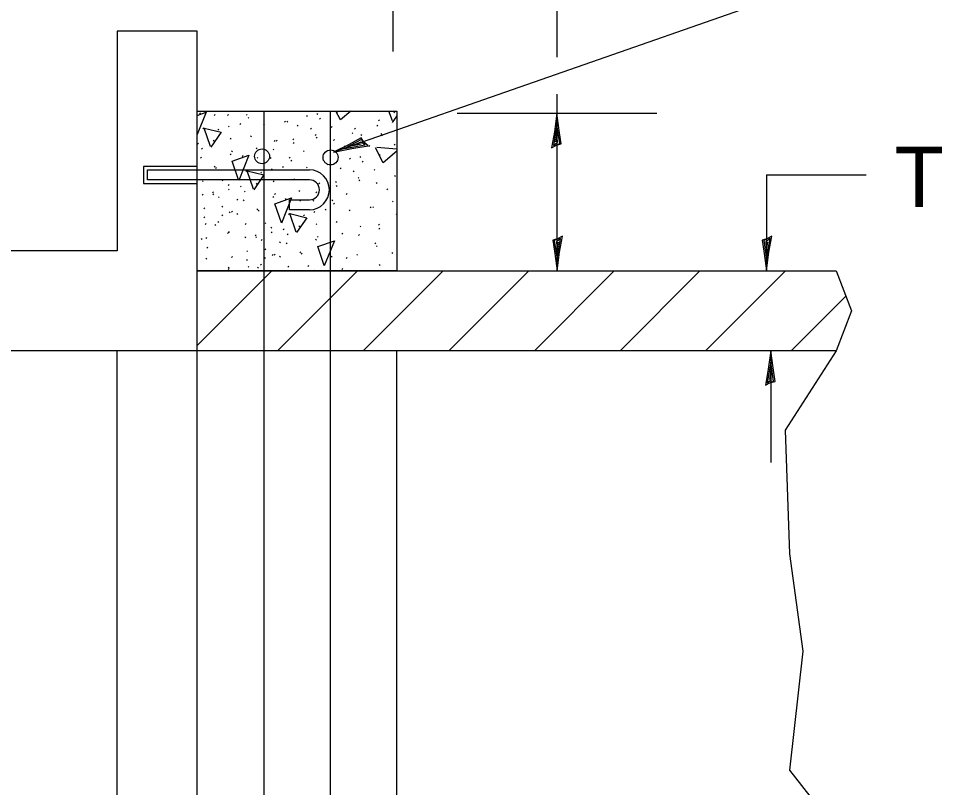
# Model space of a CAD drawing. Extents: x 0 to 2.83, y -0.1 to 1.83.
# Drawn here: x 0.5234 to 0.7807, y 1.3706 to 1.5823 of the extents above; entities that cross this region are included whole.
import ezdxf

# ---------------------------------------------------------------- set-up
doc = ezdxf.new("R2010")
doc.units = 0
for name, color, linetype in [('RD_Pr_Roadway_Dimensions', 7, 'Continuous'), ('RD_Pr_Roadway_Notes', 7, 'Continuous'), ('SH_General_Details', 7, 'Continuous')]:
    doc.layers.add(name, color=color, linetype=linetype)

msp = doc.modelspace()

# ---------------------------------------------------------------- linework, layer by layer
at = {"layer": 'RD_Pr_Roadway_Dimensions'}
for p, q in [((0.62648, 1.57328), (0.62648, 1.65078)), ((0.67162, 1.65078), (0.67162, 1.57172)), ((0.67162, 1.56153), (0.67162, 1.51284)), ((0.64412, 1.55624), (0.69912, 1.55624)), ((0.72929, 1.53931), (0.72929, 1.51284)), ((0.72929, 1.53931), (0.75679, 1.53931)), ((0.7305, 1.49084), (0.7305, 1.46))]:
    msp.add_line(p, q, dxfattribs=at)
for points in [[(0.6715, 1.54748), (0.6728, 1.54778), (0.67223, 1.55147), (0.67162, 1.55624), (0.67093, 1.55116), (0.67014, 1.5467), (0.6715, 1.54748), (0.67236, 1.54787), (0.67162, 1.55304), (0.67063, 1.54739), (0.67174, 1.54823), (0.67159, 1.5506), (0.67124, 1.54832)], [(0.67175, 1.52161), (0.67045, 1.52131), (0.67101, 1.51761), (0.67163, 1.51284), (0.67232, 1.51793), (0.67311, 1.52239), (0.67175, 1.52161), (0.67089, 1.52121), (0.67163, 1.51605), (0.67262, 1.5217), (0.67151, 1.52086), (0.67166, 1.51848), (0.67201, 1.52077)], [(0.72941, 1.52161), (0.72811, 1.52131), (0.72868, 1.51761), (0.72929, 1.51284), (0.72998, 1.51793), (0.73077, 1.52239), (0.72941, 1.52161), (0.72855, 1.52121), (0.72929, 1.51605), (0.73028, 1.5217), (0.72917, 1.52086), (0.72932, 1.51848), (0.72967, 1.52077)], [(0.73037, 1.48208), (0.73168, 1.48238), (0.73111, 1.48607), (0.7305, 1.49084), (0.7298, 1.48576), (0.72902, 1.4813), (0.73037, 1.48208), (0.73124, 1.48247), (0.7305, 1.48764), (0.7295, 1.48199), (0.73062, 1.48283), (0.73047, 1.4852), (0.73012, 1.48292)]]:
    msp.add_lwpolyline(points, dxfattribs=at)
at = {"layer": 'RD_Pr_Roadway_Notes'}
msp.add_line((0.78631, 1.60707), (0.61009, 1.54552), dxfattribs=at)
msp.add_lwpolyline([(0.61841, 1.54829), (0.6177, 1.54942), (0.61439, 1.54767), (0.61009, 1.54552), (0.61512, 1.54654), (0.61959, 1.54727), (0.61841, 1.54829), (0.61775, 1.54897), (0.61312, 1.54657), (0.61878, 1.5475), (0.61762, 1.54827), (0.61543, 1.54734), (0.6177, 1.54777)], dxfattribs=at)
at = {"layer": 'SH_General_Details'}
for p, q in [((0.57253, 1.57884), (0.55053, 1.57884)), ((0.55053, 1.57884), (0.55053, 1.51834)), ((0.57253, 1.55684), (0.57253, 1.57884)), ((0.57253, 1.55684), (0.57253, 1.55684)), ((0.57253, 1.51284), (0.57253, 1.55684)), ((0.57253, 1.55684), (0.62753, 1.55684)), ((0.5732, 1.55613), (0.57344, 1.55637)), ((0.57725, 1.55563), (0.57749, 1.55586)), ((0.5809, 1.55563), (0.58114, 1.55586)), ((0.58611, 1.55569), (0.58635, 1.55592)), ((0.58655, 1.55485), (0.58678, 1.55508)), ((0.59087, 1.55684), (0.59087, 1.55684)), ((0.59087, 1.55684), (0.59087, 1.29284)), ((0.60274, 1.55537), (0.60297, 1.55561)), ((0.60556, 1.5559), (0.60579, 1.55614)), ((0.60624, 1.55461), (0.60647, 1.55485)), ((0.6092, 1.55684), (0.6092, 1.55684)), ((0.6092, 1.55684), (0.6092, 1.29284)), ((0.61093, 1.55641), (0.61116, 1.55664)), ((0.62251, 1.55415), (0.62275, 1.55438)), ((0.62674, 1.55641), (0.62697, 1.55664)), ((0.62753, 1.55684), (0.62753, 1.51284)), ((0.62754, 1.55684), (0.62754, 1.55684)), ((0.57413, 1.55196), (0.57437, 1.55219)), ((0.57826, 1.55158), (0.57849, 1.55182)), ((0.58113, 1.55247), (0.58136, 1.5527)), ((0.5843, 1.55315), (0.58453, 1.55338)), ((0.59085, 1.55297), (0.59109, 1.55321)), ((0.59663, 1.55378), (0.59687, 1.55402)), ((0.59732, 1.5538), (0.59755, 1.55404)), ((0.60013, 1.55271), (0.60037, 1.55295)), ((0.60377, 1.55191), (0.60401, 1.55214)), ((0.60946, 1.5523), (0.60969, 1.55254)), ((0.61591, 1.55193), (0.61615, 1.55217)), ((0.62202, 1.55271), (0.62226, 1.55295)), ((0.58171, 1.54914), (0.58195, 1.54938)), ((0.58731, 1.54973), (0.58754, 1.54997)), ((0.60505, 1.55013), (0.60529, 1.55036)), ((0.60532, 1.54945), (0.60556, 1.54968)), ((0.61518, 1.55063), (0.61542, 1.55087)), ((0.6177, 1.55015), (0.61793, 1.55038)), ((0.62316, 1.55046), (0.62339, 1.5507)), ((0.62332, 1.5501), (0.62356, 1.55033)), ((0.57268, 1.54773), (0.57292, 1.54797)), ((0.57702, 1.54856), (0.57726, 1.5488)), ((0.58881, 1.54651), (0.58904, 1.54674)), ((0.59382, 1.54848), (0.59406, 1.54872)), ((0.59431, 1.54861), (0.59454, 1.54884)), ((0.59891, 1.54897), (0.59914, 1.54921)), ((0.59904, 1.54793), (0.59928, 1.54816)), ((0.61009, 1.54874), (0.61032, 1.54897)), ((0.61303, 1.54701), (0.61326, 1.54725)), ((0.61981, 1.54712), (0.62005, 1.54735)), ((0.62687, 1.54746), (0.6271, 1.5477)), ((0.57347, 1.5439), (0.57371, 1.54414)), ((0.57376, 1.54636), (0.57399, 1.54659)), ((0.58163, 1.54487), (0.58187, 1.5451)), ((0.58207, 1.54565), (0.5823, 1.54588)), ((0.58498, 1.54435), (0.58522, 1.54459)), ((0.59344, 1.54613), (0.59367, 1.54637)), ((0.5979, 1.5439), (0.59813, 1.54414)), ((0.60181, 1.54567), (0.60204, 1.5459)), ((0.61734, 1.54412), (0.61758, 1.54435)), ((0.62271, 1.54462), (0.62295, 1.54486)), ((0.57245, 1.5416), (0.55776, 1.5416)), ((0.55776, 1.5416), (0.55776, 1.53689)), ((0.57725, 1.54144), (0.57749, 1.54168)), ((0.58904, 1.54384), (0.58927, 1.54408)), ((0.59269, 1.54384), (0.59292, 1.54408)), ((0.59608, 1.54136), (0.59632, 1.5416)), ((0.59833, 1.54306), (0.59857, 1.5433)), ((0.60841, 1.542), (0.60865, 1.54223)), ((0.6091, 1.54202), (0.60934, 1.54226)), ((0.61452, 1.54359), (0.61476, 1.54383)), ((0.61802, 1.54283), (0.61826, 1.54306)), ((0.55884, 1.5379), (0.55884, 1.54065)), ((0.55884, 1.54065), (0.59245, 1.54065)), ((0.57763, 1.54107), (0.57786, 1.5413)), ((0.58592, 1.54017), (0.58615, 1.54041)), ((0.59004, 1.5398), (0.59028, 1.54004)), ((0.59245, 1.54065), (0.60345, 1.54065)), ((0.59291, 1.54068), (0.59315, 1.54092)), ((0.60264, 1.54119), (0.60287, 1.54142)), ((0.61192, 1.54093), (0.61216, 1.54116)), ((0.61556, 1.54012), (0.61579, 1.54036)), ((0.62124, 1.54052), (0.62148, 1.54076)), ((0.62697, 1.53885), (0.6272, 1.53908)), ((0.55776, 1.53689), (0.57245, 1.53689)), ((0.59245, 1.5379), (0.55884, 1.5379)), ((0.57398, 1.53742), (0.57422, 1.53765)), ((0.57945, 1.53762), (0.57969, 1.53786)), ((0.5811, 1.53637), (0.58134, 1.53661)), ((0.58881, 1.53678), (0.58904, 1.53701)), ((0.60345, 1.5379), (0.59245, 1.5379)), ((0.5935, 1.53736), (0.59373, 1.53759)), ((0.59909, 1.53795), (0.59933, 1.53818)), ((0.60561, 1.5367), (0.60584, 1.53693)), ((0.60609, 1.53682), (0.60633, 1.53706)), ((0.61069, 1.53719), (0.61093, 1.53742)), ((0.61083, 1.53614), (0.61106, 1.53638)), ((0.61684, 1.53834), (0.61707, 1.53858)), ((0.61711, 1.53766), (0.61734, 1.5379)), ((0.62187, 1.53695), (0.62211, 1.53719)), ((0.57395, 1.53374), (0.57418, 1.53397)), ((0.57678, 1.53432), (0.57701, 1.53455)), ((0.5769, 1.53379), (0.57713, 1.53403)), ((0.58113, 1.53513), (0.58137, 1.53536)), ((0.58447, 1.53595), (0.5847, 1.53618)), ((0.58554, 1.53457), (0.58578, 1.53481)), ((0.59385, 1.53386), (0.59409, 1.5341)), ((0.60059, 1.53472), (0.60083, 1.53496)), ((0.60522, 1.53435), (0.60546, 1.53458)), ((0.61359, 1.53388), (0.61383, 1.53412)), ((0.62481, 1.53523), (0.62505, 1.53546)), ((0.57839, 1.53301), (0.57862, 1.53324)), ((0.58351, 1.53235), (0.58374, 1.53259)), ((0.58526, 1.53212), (0.5855, 1.53235)), ((0.59342, 1.53308), (0.59365, 1.53332)), ((0.59677, 1.53256), (0.59701, 1.5328)), ((0.59795, 1.52965), (0.59795, 1.5324)), ((0.59795, 1.5324), (0.60345, 1.5324)), ((0.60082, 1.53206), (0.60106, 1.53229)), ((0.60447, 1.53206), (0.60471, 1.53229)), ((0.60968, 1.53212), (0.60992, 1.53235)), ((0.61012, 1.53128), (0.61035, 1.53151)), ((0.62631, 1.5318), (0.62654, 1.53204)), ((0.57441, 1.52993), (0.57465, 1.53016)), ((0.5794, 1.53041), (0.57963, 1.53065)), ((0.58143, 1.52885), (0.58166, 1.52909)), ((0.58199, 1.529), (0.58223, 1.52923)), ((0.58349, 1.52842), (0.58372, 1.52865)), ((0.58904, 1.52966), (0.58927, 1.52989)), ((0.58941, 1.52928), (0.58965, 1.52952)), ((0.60345, 1.52965), (0.59795, 1.52965)), ((0.6047, 1.5289), (0.60493, 1.52913)), ((0.60787, 1.52958), (0.6081, 1.52981)), ((0.61442, 1.5294), (0.61466, 1.52964)), ((0.6202, 1.53021), (0.62044, 1.53045)), ((0.62089, 1.53023), (0.62112, 1.53047)), ((0.5744, 1.5275), (0.57464, 1.52774)), ((0.57823, 1.52621), (0.57847, 1.52644)), ((0.57937, 1.52801), (0.5796, 1.52825)), ((0.59124, 1.52584), (0.59147, 1.52607)), ((0.5977, 1.52839), (0.59794, 1.52862)), ((0.60183, 1.52801), (0.60206, 1.52825)), ((0.61088, 1.52616), (0.61111, 1.5264)), ((0.57479, 1.5256), (0.57502, 1.52583)), ((0.57745, 1.52537), (0.57769, 1.5256)), ((0.58125, 1.52339), (0.58149, 1.52363)), ((0.58576, 1.52563), (0.586, 1.52587)), ((0.59289, 1.52459), (0.59312, 1.52483)), ((0.59292, 1.52334), (0.59316, 1.52358)), ((0.59625, 1.52416), (0.59649, 1.5244)), ((0.60059, 1.52499), (0.60083, 1.52523)), ((0.60528, 1.52557), (0.60552, 1.52581)), ((0.61739, 1.52491), (0.61763, 1.52515)), ((0.62248, 1.5254), (0.62271, 1.52564)), ((0.62261, 1.52436), (0.62285, 1.52459)), ((0.57369, 1.52153), (0.57393, 1.52176)), ((0.57499, 1.52175), (0.57523, 1.52198)), ((0.58092, 1.52312), (0.58115, 1.52335)), ((0.58573, 1.52195), (0.58597, 1.52219)), ((0.58856, 1.52253), (0.5888, 1.52277)), ((0.58868, 1.522), (0.58892, 1.52224)), ((0.59017, 1.52122), (0.59041, 1.52146)), ((0.59733, 1.52279), (0.59756, 1.52302)), ((0.6052, 1.5213), (0.60544, 1.52153)), ((0.60564, 1.52208), (0.60587, 1.52231)), ((0.61238, 1.52294), (0.61261, 1.52317)), ((0.61701, 1.52256), (0.61724, 1.5228)), ((0.57522, 1.51908), (0.57546, 1.51932)), ((0.5862, 1.51814), (0.58643, 1.51838)), ((0.59118, 1.51863), (0.59142, 1.51886)), ((0.59529, 1.52057), (0.59553, 1.5208)), ((0.59704, 1.52033), (0.59728, 1.52057)), ((0.62147, 1.52033), (0.6217, 1.52057)), ((0.6219, 1.51949), (0.62214, 1.51973)), ((0.55053, 1.51834), (0.27553, 1.51834)), ((0.57499, 1.51607), (0.57523, 1.51631)), ((0.58201, 1.51655), (0.58225, 1.51679)), ((0.58619, 1.51572), (0.58642, 1.51595)), ((0.59115, 1.51623), (0.59139, 1.51646)), ((0.59321, 1.51707), (0.59345, 1.51731)), ((0.59378, 1.51721), (0.59402, 1.51745)), ((0.59527, 1.51663), (0.59551, 1.51687)), ((0.60082, 1.51787), (0.60106, 1.51811)), ((0.6012, 1.5175), (0.60143, 1.51773)), ((0.60949, 1.5166), (0.60972, 1.51684)), ((0.61361, 1.51623), (0.61385, 1.51646)), ((0.61648, 1.51711), (0.61672, 1.51735)), ((0.62621, 1.51762), (0.62644, 1.51785)), ((0.58107, 1.51324), (0.58131, 1.51347)), ((0.58113, 1.51358), (0.58137, 1.51382)), ((0.58657, 1.51381), (0.58681, 1.51405)), ((0.58924, 1.51358), (0.58947, 1.51382)), ((0.59002, 1.51442), (0.59025, 1.51466)), ((0.59755, 1.51385), (0.59779, 1.51408)), ((0.60302, 1.51405), (0.60326, 1.51429)), ((0.61238, 1.51321), (0.61261, 1.51344)), ((0.62266, 1.51438), (0.6229, 1.51461)), ((0.57253, 1.51284), (0.66053, 1.51284)), ((0.57253, 1.49084), (0.57253, 1.51284)), ((0.62753, 1.51284), (0.57253, 1.51284)), ((0.66053, 1.51284), (0.74853, 1.51284)), ((0.57253, 1.49084), (0.27553, 1.49084)), ((0.55053, 1.35884), (0.55053, 1.49084)), ((0.57253, 1.42484), (0.57253, 1.49084)), ((0.74853, 1.49084), (0.57253, 1.49084)), ((0.62753, 1.35884), (0.62753, 1.49084)), ((0.57253, 1.35884), (0.57253, 1.42484))]:
    msp.add_line(p, q, dxfattribs=at)
for points in [[(0.57253, 1.55561), (0.57499, 1.55649)], [(0.57499, 1.55649), (0.57253, 1.55037)], [(0.61202, 1.5544), (0.61076, 1.55684)], [(0.61485, 1.55684), (0.61202, 1.5544)], [(0.62632, 1.55414), (0.62533, 1.55684)], [(0.62753, 1.5555), (0.62627, 1.55373)], [(0.57626, 1.54709), (0.57449, 1.55216), (0.57915, 1.55104), (0.57635, 1.54693)], [(0.6238, 1.54262), (0.62168, 1.54675)], [(0.62197, 1.54692), (0.62753, 1.54639)], [(0.58395, 1.53786), (0.58218, 1.54306), (0.58678, 1.54471), (0.58398, 1.53775)], [(0.62753, 1.54583), (0.6238, 1.54262)], [(0.58804, 1.5353), (0.58627, 1.54038), (0.59094, 1.53925), (0.58813, 1.53515)], [(0.59573, 1.52608), (0.59396, 1.53127), (0.59856, 1.53292), (0.59577, 1.52597)], [(0.59983, 1.52352), (0.59806, 1.52859), (0.60272, 1.52747), (0.59992, 1.52336)], [(0.62734, 1.52834), (0.62753, 1.52853)], [(0.60752, 1.51429), (0.60575, 1.51949), (0.61035, 1.52114), (0.60755, 1.51418)], [(0.57253, 1.49224), (0.59313, 1.51284)], [(0.5947, 1.49084), (0.6167, 1.51284)], [(0.60471, 1.51284), (0.60491, 1.51304)], [(0.61827, 1.49084), (0.64027, 1.51284)], [(0.64184, 1.49084), (0.66384, 1.51284)], [(0.66541, 1.49084), (0.68741, 1.51284)], [(0.68898, 1.49084), (0.71098, 1.51284)], [(0.71255, 1.49084), (0.73455, 1.51284)], [(0.74853, 1.51284), (0.75271, 1.50179), (0.74853, 1.49084)], [(0.73612, 1.49084), (0.75116, 1.50588)], [(0.74853, 1.49084), (0.73446, 1.46895), (0.73567, 1.43488), (0.73932, 1.40811), (0.73567, 1.37526), (0.74853, 1.35884)]]:
    msp.add_lwpolyline(points, dxfattribs=at)
for centre in [(0.5904, 1.54437), (0.60927, 1.54406)]:
    msp.add_circle(centre, 0.00206, dxfattribs=at)
for radius, start, end in [(0.0055, 0, 90), (0.00275, 0, 90), (0.0055, 270, 0), (0.00275, 270, 0)]:
    msp.add_arc((0.60345, 1.53515), radius, start, end, dxfattribs=at)

# ---------------------------------------------------------------- texts
at = {"layer": 'RD_Pr_Roadway_Dimensions'}
msp.add_text('T', height=0.01667, dxfattribs=at).set_placement((0.76452, 1.53037))

doc.saveas('drawing.dxf')
